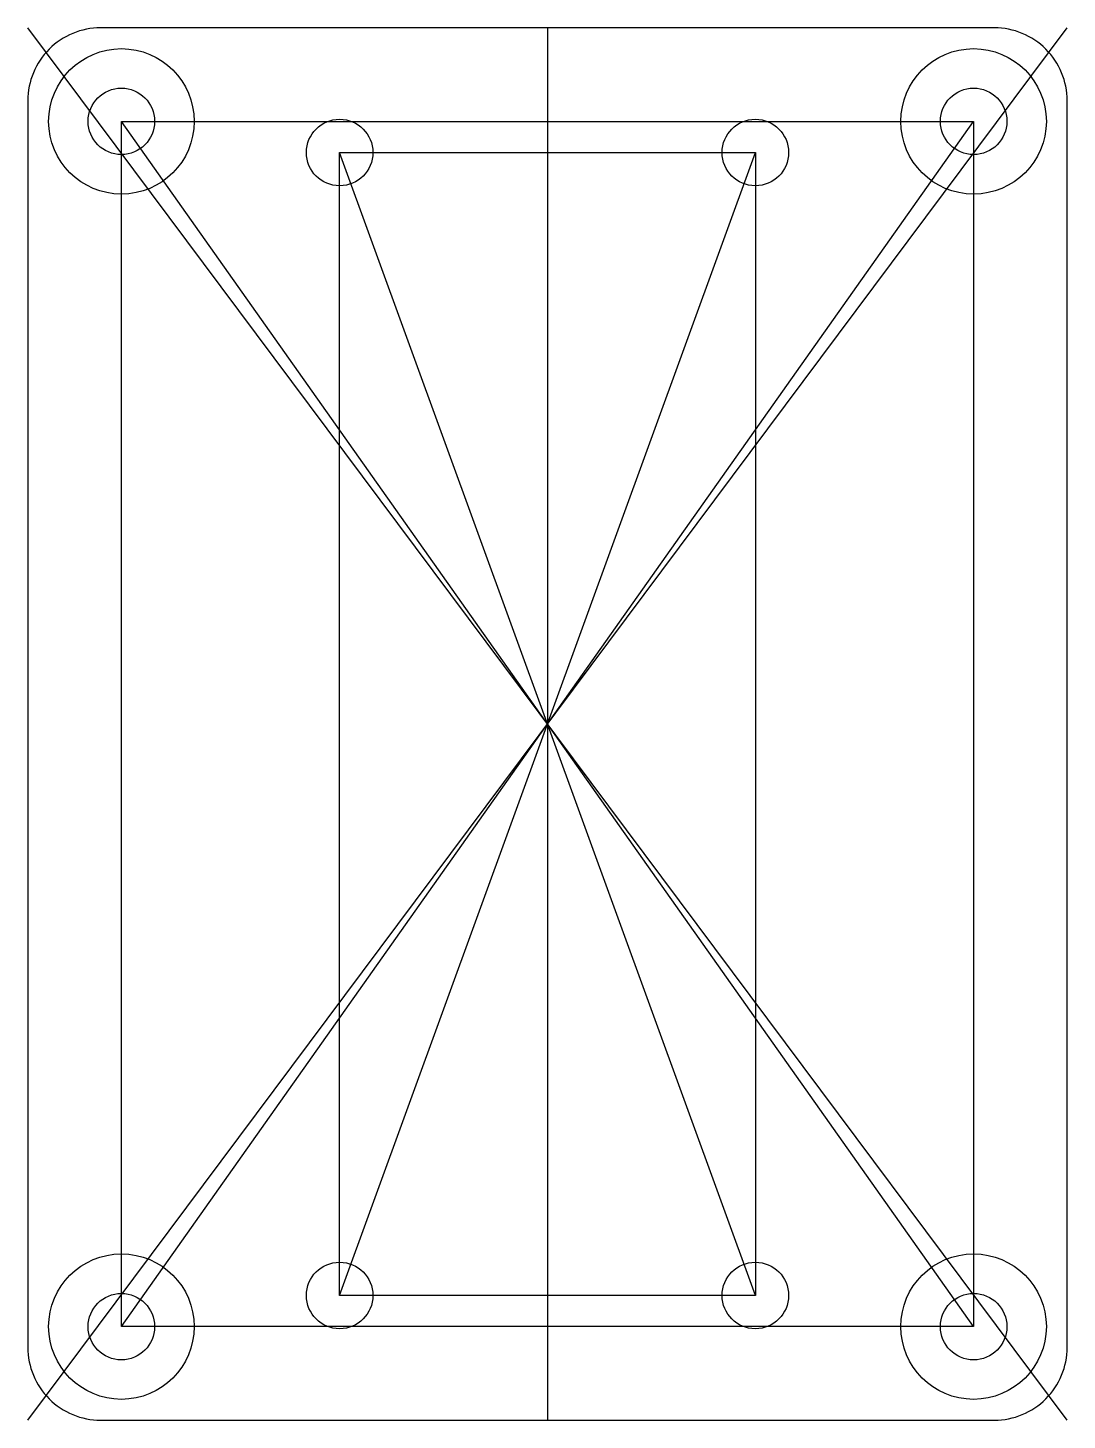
# Model space of a CAD drawing. Header units: millimetres. Extents: x -25 to 25, y -33.5 to 33.5.
import ezdxf

# ---------------------------------------------------------------- set-up
doc = ezdxf.new("R2010")
doc.units = ezdxf.units.MM
doc.layers.get('0').update_dxf_attribs({"linetype": 'CONTINUOUS'})

msp = doc.modelspace()

# ---------------------------------------------------------------- linework, layer by layer
for p, q in [((25, -33.5), (-25, 33.5)), ((-25, -33.5), (25, 33.5)), ((0, 33.5), (0, -33.5)), ((-20.5, -29), (-20.5, 29)), ((-20.5, 29), (20.5, 29)), ((20.5, -29), (-20.5, 29)), ((-20.5, -29), (20.5, 29)), ((20.5, 29), (20.5, -29)), ((-10, -27.5), (-10, 27.5)), ((-10, 27.5), (10, 27.5)), ((10, -27.5), (-10, 27.5)), ((-10, -27.5), (10, 27.5)), ((10, 27.5), (10, -27.5)), ((10, -27.5), (-10, -27.5)), ((20.5, -29), (-20.5, -29))]:
    msp.add_line(p, q)
msp.add_lwpolyline([(-21.5, -33.5), (21.5, -33.5, 0.414214), (25, -30), (25, 30, 0.414214), (21.5, 33.5), (-21.5, 33.5, 0.414214), (-25, 30), (-25, -30, 0.414214)], format="xyb", close=True)
for centre, radius in [((-20.5, 29), 3.5), ((20.5, 29), 3.5), ((-20.5, 29), 1.6), ((20.5, 29), 1.6), ((-10, 27.5), 1.6), ((10, 27.5), 1.6), ((-20.5, -29), 3.5), ((-10, -27.5), 1.6), ((10, -27.5), 1.6), ((20.5, -29), 3.5), ((-20.5, -29), 1.6), ((20.5, -29), 1.6)]:
    msp.add_circle(centre, radius)

doc.saveas('drawing.dxf')
